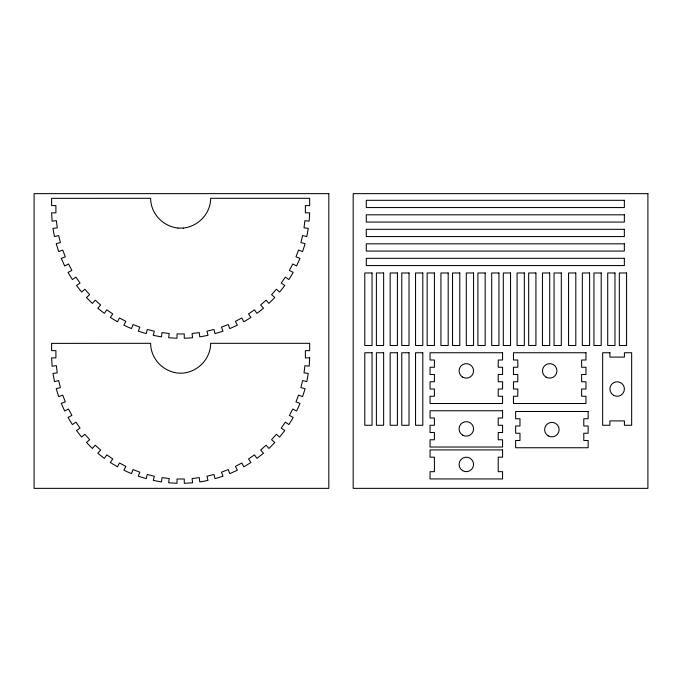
<?xml version="1.0" encoding="UTF-8"?>
<svg xmlns="http://www.w3.org/2000/svg" width="682" height="682" viewBox="0 0 682 682"><rect width="100%" height="100%" fill="white"/><g stroke="black" fill="none" stroke-linecap="round" stroke-linejoin="round"><path stroke-width="1.02" d="M183.339 228.095L177.942 228.095M183.339 228.095A31.653 31.653 0 0 0 199.562 221.181C206.356 215.64 210.67 207.089 210.661 198.283L309.671 198.283L309.671 205.597L305.374 205.597L305.374 212.844L309.671 212.844L309.168 221.173L304.897 220.653L304.027 227.856L308.298 228.376L306.789 236.577L302.612 235.554L300.881 242.596L305.059 243.619L304.334 246.125L302.569 251.59L298.554 250.064L295.979 256.841L300.003 258.367L296.576 265.971L292.766 263.977L289.398 270.396L293.209 272.399L290.012 277.779L288.887 279.535L285.349 277.097L281.231 283.064L284.769 285.502L284.155 286.346L279.629 292.075L276.406 289.219L271.598 294.65L274.82 297.497L268.921 303.396L266.065 300.182L260.635 304.99L263.491 308.204L260.251 310.83L256.918 313.353L254.48 309.816L248.512 313.933L250.95 317.471L243.815 321.793L241.812 317.983L235.392 321.35L237.396 325.161L230.746 328.178L229.783 328.579L228.257 324.564L221.48 327.13L223.005 331.154L221.028 331.827L215.043 333.634L214.012 329.466L206.97 331.196L208.001 335.373L199.792 336.874L199.272 332.611L192.077 333.481L192.597 337.752L186.868 338.153L184.268 338.255L184.268 333.95L177.013 333.95L177.013 338.255L168.684 337.752L169.204 333.481L162.001 332.611L161.489 336.874L153.28 335.373L154.311 331.196L147.269 329.466L146.238 333.634L138.275 331.154L139.801 327.13L133.016 324.564L131.49 328.579L127.662 326.934L123.885 325.161L125.88 321.35L119.461 317.983L117.466 321.793L110.322 317.471L112.769 313.933L106.801 309.816L104.355 313.353L97.79 308.204L100.638 304.99L95.216 300.182L92.36 303.396L90.851 301.964L86.461 297.497L89.683 294.65L84.875 289.219L81.652 292.075L76.503 285.502L80.05 283.064L75.924 277.097L72.386 279.535L69.368 274.658L68.072 272.399L71.883 270.396L68.507 263.977L64.705 265.971L64.475 265.503L61.278 258.367L65.302 256.841L62.727 250.064L58.703 251.59L56.222 243.619L60.4 242.596L58.661 235.554L54.492 236.577L53.767 233.005L52.983 228.376L57.254 227.856L56.376 220.653L52.113 221.173L51.61 212.844L55.907 212.844L55.907 205.597L51.61 205.597L51.61 198.343L150.62 198.283C150.603 207.089 154.925 215.64 161.719 221.181A31.653 31.653 0 0 0 177.942 228.095M309.671 357.888L309.168 366.208L304.897 365.697L304.027 372.892L308.298 373.412L306.789 381.622L302.612 380.59L300.881 387.632L305.059 388.663L303.882 392.662L302.569 396.626L298.554 395.1L295.979 401.877L300.003 403.403L298.349 407.239L296.576 411.016L292.766 409.012L289.398 415.432L293.209 417.435L291.103 421.041L288.887 424.571L285.349 422.132L281.231 428.1L284.769 430.538L279.629 437.111L276.406 434.255L271.598 439.685L274.82 442.541L268.921 448.441L266.065 445.218L260.635 450.026L263.491 453.249L256.918 458.389L254.48 454.851L248.512 458.969L250.95 462.507L243.815 466.829L241.812 463.018L235.392 466.386L237.396 470.196L229.783 473.623L228.257 469.6L221.48 472.174L223.005 476.189L222.511 476.36L215.043 478.679L214.012 474.502L206.97 476.232L208.001 480.409L203.909 481.228L199.792 481.91L199.272 477.647L192.077 478.517L192.597 482.788L184.268 483.291L184.268 478.994L177.013 478.994L177.013 483.291L168.684 482.788L169.204 478.517L162.001 477.647L161.489 481.91L160.458 481.756L153.28 480.409L154.311 476.232L147.269 474.502L146.238 478.679L138.275 476.189L139.801 472.174L133.016 469.6L131.49 473.623L127.662 471.97L123.885 470.196L125.88 466.386L119.461 463.018L117.466 466.829L110.322 462.507L112.769 458.969L106.801 454.851L104.355 458.389L98.592 453.914L97.79 453.249L100.638 450.026L95.216 445.218L92.36 448.441L91.985 448.083L86.461 442.541L89.683 439.685L84.875 434.255L81.652 437.111L76.503 430.538L80.05 428.1L75.924 422.132L72.386 424.571L69.905 420.589L68.072 417.435L71.883 415.432L68.507 409.012L64.705 411.016L61.278 403.403L65.302 401.877L62.727 395.1L58.703 396.626L56.222 388.663L60.4 387.632L58.661 380.59L54.492 381.622L52.983 373.412L57.254 372.892L56.376 365.697L52.113 366.208L51.61 357.888L55.907 357.888L55.907 350.633L51.61 350.633L51.61 343.378L150.62 343.319C150.603 352.125 154.925 360.676 161.719 366.217A31.653 31.653 0 0 0 177.942 373.131L183.339 373.131A31.653 31.653 0 0 0 199.562 366.217C206.356 360.676 210.67 352.125 210.661 343.319L309.671 343.319L309.671 350.633L305.374 350.633L305.374 357.888L309.671 357.888M328.818 193.645L34.1 193.645L34.1 488.355L328.818 488.355L328.818 193.645M647.9 193.645L353.182 193.645L353.182 488.355L647.9 488.355L647.9 193.645M624.354 200.312L366.285 200.312L366.285 207.558L624.354 207.558L624.354 200.312M624.354 214.813L366.285 214.813L366.285 222.068L624.354 222.068L624.354 214.813M624.354 229.314L366.285 229.314L366.285 236.569L624.354 236.569L624.354 229.314M624.354 243.824L366.285 243.824L366.285 251.07L624.354 251.07L624.354 243.824M624.354 258.325L366.285 258.325L366.285 265.579L624.354 265.579L624.354 258.325M372.04 272.979L364.785 272.979L364.785 345.493L372.04 345.493L372.04 272.979M383.642 272.979L376.387 272.979L376.387 345.493L383.642 345.493L383.642 272.979M397.418 272.979L390.164 272.979L390.164 345.493L397.418 345.493L397.418 272.979M409.021 272.979L401.775 272.979L401.775 345.493L409.021 345.493L409.021 272.979M422.797 272.979L415.551 272.979L415.551 345.493L422.797 345.493L422.797 272.979M434.408 272.979L427.154 272.979L427.154 345.493L434.408 345.493L434.408 272.979M448.185 272.979L440.93 272.979L440.93 345.493L448.185 345.493L448.185 272.979M459.787 272.979L452.533 272.979L452.533 345.493L459.787 345.493L459.787 272.979M473.564 272.979L466.309 272.979L466.309 345.493L473.564 345.493L473.564 272.979M485.166 272.979L477.912 272.979L477.912 345.493L485.166 345.493L485.166 272.979M498.943 272.979L491.696 272.979L491.696 345.493L498.943 345.493L498.943 272.979M510.545 272.979L503.299 272.979L503.299 345.493L510.545 345.493L510.545 272.979M524.33 272.979L517.075 272.979L517.075 345.493L524.33 345.493L524.33 272.979M535.933 272.979L528.678 272.979L528.678 345.493L535.933 345.493L535.933 272.979M549.709 272.979L542.454 272.979L542.454 345.493L549.709 345.493L549.709 272.979M561.312 272.979L554.057 272.979L554.057 345.493L561.312 345.493L561.312 272.979M575.813 272.979L568.566 272.979L568.566 345.493L575.813 345.493L575.813 272.979M589.598 272.979L582.343 272.979L582.343 345.493L589.598 345.493L589.598 272.979M601.2 272.979L593.945 272.979L593.945 345.493L601.2 345.493L601.2 272.979M614.976 272.979L607.722 272.979L607.722 345.493L614.976 345.493L614.976 272.979M626.579 272.979L619.324 272.979L619.324 345.493L626.579 345.493L626.579 272.979M372.04 352.747L364.785 352.747L364.785 425.27L372.04 425.27L372.04 352.747M383.642 352.747L376.387 352.747L376.387 425.27L383.642 425.27L383.642 352.747M397.418 352.747L390.164 352.747L390.164 425.27L397.418 425.27L397.418 352.747M409.021 352.747L401.775 352.747L401.775 425.27L409.021 425.27L409.021 352.747M422.797 352.747L415.551 352.747L415.551 425.27L422.797 425.27L422.797 352.747M502.574 352.747L430.052 352.747L430.052 360.002L434.408 360.002L434.408 367.248L430.052 367.248L430.052 374.503L434.408 374.503L434.408 381.758L430.052 381.758L430.052 389.004L434.408 389.004L434.408 396.259L430.052 396.259L430.052 403.514L502.574 403.514L502.574 396.259L498.218 396.259L498.218 389.004L502.574 389.004L502.574 381.758L498.218 381.758L498.218 374.503L502.574 374.503L502.574 367.248L498.218 367.248L498.218 360.002L502.574 360.002L502.574 352.747M585.966 352.747L513.452 352.747L513.452 360.002L517.8 360.002L517.8 367.248L513.452 367.248L513.452 374.503L517.8 374.503L517.8 381.758L513.452 381.758L513.452 389.004L517.8 389.004L517.8 396.259L513.452 396.259L513.452 403.514L585.966 403.514L585.966 396.259L581.618 396.259L581.618 389.004L585.966 389.004L585.966 381.758L581.618 381.758L581.618 374.503L585.966 374.503L585.966 367.248L581.618 367.248L581.618 360.002L585.966 360.002L585.966 352.747M609.904 352.747L602.649 352.747L602.649 425.27L609.904 425.27L609.904 420.913L624.405 420.913L624.405 425.27L631.66 425.27L631.66 352.747L624.405 352.747L624.405 357.095L609.904 357.095L609.904 352.747M502.574 410.76L430.052 410.76L430.052 418.015L434.408 418.015L434.408 425.27L430.052 425.27L430.052 432.516L434.408 432.516L434.408 439.771L430.052 439.771L430.052 447.025L502.574 447.025L502.574 439.771L498.218 439.771L498.218 432.516L502.574 432.516L502.574 425.27L498.218 425.27L498.218 418.015L502.574 418.015L502.574 410.76M588.148 411.485L515.626 411.485L515.626 418.739L519.974 418.739L519.974 425.994L515.626 425.994L515.626 433.24L519.974 433.24L519.974 440.495L515.626 440.495L515.626 447.75L588.148 447.75L588.148 440.495L583.792 440.495L583.792 433.24L588.148 433.24L588.148 425.994L583.792 425.994L583.792 418.739L588.148 418.739L588.148 411.485M502.574 449.924L430.052 449.924L430.052 457.179L434.408 457.179L434.408 471.68L430.052 471.68L430.052 478.934L502.574 478.934L502.574 471.68L498.218 471.68L498.218 457.179L502.574 457.179L502.574 449.924M462.686 470.708A7.255 7.255 0 0 0 473.564 464.425A7.255 7.255 0 0 0 462.686 458.151A7.255 7.255 0 0 0 462.686 470.708M462.686 435.176A7.255 7.255 0 0 0 473.564 428.893A7.255 7.255 0 0 0 462.686 422.61A7.255 7.255 0 0 0 462.686 435.176M462.686 377.155A7.255 7.255 0 0 0 473.564 370.88A7.255 7.255 0 0 0 462.686 364.597A7.255 7.255 0 0 0 462.686 377.155M548.26 435.9A7.255 7.255 0 0 0 559.138 429.617A7.255 7.255 0 0 0 548.26 423.334A7.255 7.255 0 0 0 548.26 435.9M613.527 395.287A7.255 7.255 0 0 0 624.405 389.004A7.255 7.255 0 0 0 613.527 382.73A7.255 7.255 0 0 0 613.527 395.287M546.086 377.155A7.255 7.255 0 0 0 556.964 370.88A7.255 7.255 0 0 0 546.086 364.597A7.255 7.255 0 0 0 546.086 377.155"/></g></svg>
